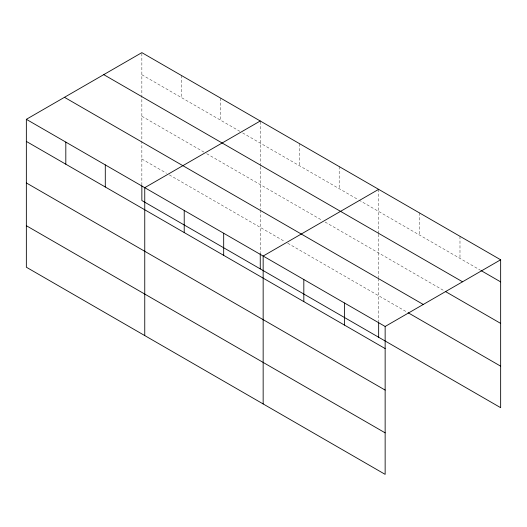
<?xml version="1.0" encoding="UTF-8"?>
<svg xmlns="http://www.w3.org/2000/svg" width="527" height="527" viewBox="0 0 527 527"><rect width="100%" height="100%" fill="white"/><g stroke="black" fill="none" stroke-linecap="round" stroke-linejoin="round"><path stroke-width="0.4" stroke-dasharray="2.63 1.98" d="M141.855 185.069L141.855 98.345M141.855 97.528L141.855 52.634M260.259 166.703L260.259 209.285M260.259 165.886L260.259 120.993M378.656 234.245L378.656 277.643M378.656 233.435L378.656 189.351M141.855 74.735L239.818 131.295M242.637 132.923L358.222 199.654M358.927 200.062L480.321 270.147M141.855 116.25L203.877 152.059M206.689 153.686L322.274 220.418M325.093 222.045L444.564 291.016M141.855 159.022L166.519 173.258M169.338 174.892L284.923 241.623M287.742 243.25L407.404 312.333M459.985 236.307L459.985 258.408M419.321 212.829L419.321 234.937M378.656 278.467L378.656 321.786M339.19 166.565L339.19 188.673M299.725 143.779L299.725 165.886M260.259 210.108L260.259 252.611M220.787 98.206L220.787 120.314M181.321 75.42L181.321 97.528"/><path stroke-width="0.79" d="M26.35 119.319L385.145 326.47L385.145 474.366L26.35 267.215L26.35 119.319L141.855 52.634L500.65 259.785L500.65 407.681L141.855 200.53L141.855 185.879M260.259 120.993L144.754 187.678L144.754 335.574M378.656 189.351L263.157 256.036L263.157 403.932M385.145 326.47L500.65 259.785M481.019 270.555L500.65 281.886M103.74 74.643L462.535 281.787M445.262 291.424L500.65 323.4M64.465 97.311L423.26 304.461M408.102 312.742L500.65 366.166M26.35 141.42L385.145 348.571M26.35 182.935L385.145 390.085M26.35 225.708L385.145 432.851M378.656 322.596L378.656 337.247M344.48 302.992L344.48 325.093M303.822 279.514L303.822 301.622M260.259 253.428L260.259 268.889M223.685 233.25L223.685 255.358M184.219 210.464L184.219 232.572M105.288 164.892L105.288 186.999M65.816 142.106L65.816 164.213"/></g></svg>
